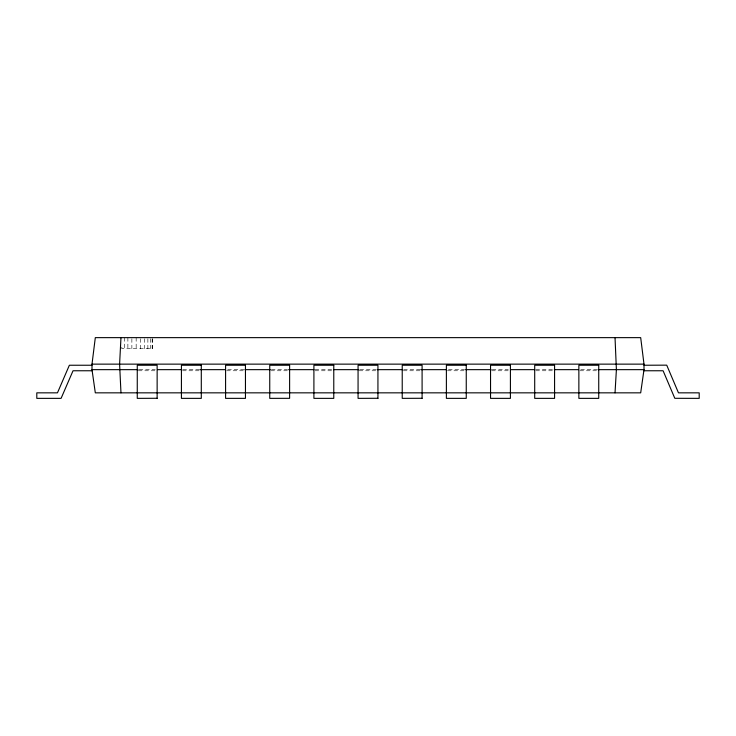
<?xml version="1.0" encoding="UTF-8"?>
<svg xmlns="http://www.w3.org/2000/svg" width="736" height="736" viewBox="0 0 736 736"><rect width="100%" height="100%" fill="white"/><g stroke="black" fill="none" stroke-linecap="round" stroke-linejoin="round"><path stroke-width="0.55" stroke-dasharray="3.68 2.76" d="M139.15 369.656L155.25 369.656M182.85 369.656L200.1 369.656M227.7 369.656L243.8 369.656M271.4 369.656L287.5 369.656M315.1 369.656L332.35 369.656M359.95 369.656L376.05 369.656M403.65 369.656L420.9 369.656M448.5 369.656L464.6 369.656M492.2 369.656L508.3 369.656M535.9 369.656L553.15 369.656M580.75 369.656L596.85 369.656M138.368 370.76L157.136 370.76M182.528 370.76L201.296 370.76M226.688 370.76L245.456 370.76M270.848 370.76L289.616 370.76M315.008 370.76L333.776 370.76M359.168 370.76L377.936 370.76M403.328 370.76L422.096 370.76M447.488 370.76L466.256 370.76M491.648 370.76L510.416 370.76M535.808 370.76L554.576 370.76M579.968 370.76L598.736 370.76M152.72 338.744L152.72 348.68L121.817 348.68L121.817 346.472M152.159 338.744L152.159 348.68M150.503 338.744L150.503 348.68M147.872 338.744L147.872 348.68M144.44 338.744L144.44 348.68M140.447 338.744L140.447 348.68M136.16 337.64L136.16 348.68M131.873 338.744L131.873 348.68M127.88 337.64L127.88 348.68M124.448 337.64L124.448 348.68"/><path stroke-width="1.1" d="M120.971 337.64L119.6 364.136L120.971 392.84M615.029 392.84L616.4 369.656L615.029 337.64M92 365.24L69.368 365.24L57.463 392.84L36.8 392.84L36.8 398.36L61.088 398.36L73.03 370.76L92 370.76L92 364.136L95.312 337.64L640.688 337.64L644 364.136L644 370.76L663.108 370.76L674.802 398.305L699.2 398.36L699.2 392.84L678.472 392.84L666.724 365.157L644 365.24M92 364.136L644 364.136M138 369.656L92 369.656L95.312 392.84L269.192 392.84M157.55 369.656L181.7 369.656M200.1 369.656L225.4 369.656M244.95 369.656L270.25 369.656M288.65 369.656L313.95 369.656M333.5 369.656L358.8 369.656M377.2 369.656L402.5 369.656M420.9 369.656L446.2 369.656M465.75 369.656L491.05 369.656M510.6 369.656L534.75 369.656M554.3 369.656L578.45 369.656M598 369.656L644 369.656L640.688 392.84L446.384 392.84M269.744 392.84L446.126 392.84M157.136 398.277L137.264 398.36L137.264 365.24L157.136 365.24L157.136 398.36M377.936 398.277L358.064 398.36L358.064 365.24L377.936 365.24L377.936 398.36M422.096 398.277L402.224 398.36L402.224 365.24L422.096 365.24L422.096 398.36M201.296 365.24L181.424 365.24L181.424 398.36L201.296 398.36L201.296 365.24M245.456 365.24L225.584 365.24L225.584 398.36L245.456 398.36L245.456 365.24M289.616 365.24L269.744 365.24L269.744 398.36L289.616 398.323L289.616 365.24M333.776 365.24L313.904 365.24L313.904 398.36L333.776 398.36L333.776 365.24M466.256 365.24L446.384 365.24L446.384 398.36L466.256 398.36L466.256 365.24M510.416 365.24L490.544 365.24L490.544 398.36L510.416 398.36L510.416 365.24M554.576 365.24L534.704 365.24L534.704 398.36L554.576 398.36L554.576 365.24M598.736 365.24L578.864 365.24L578.864 398.36L598.736 398.36L598.736 365.24"/></g></svg>
